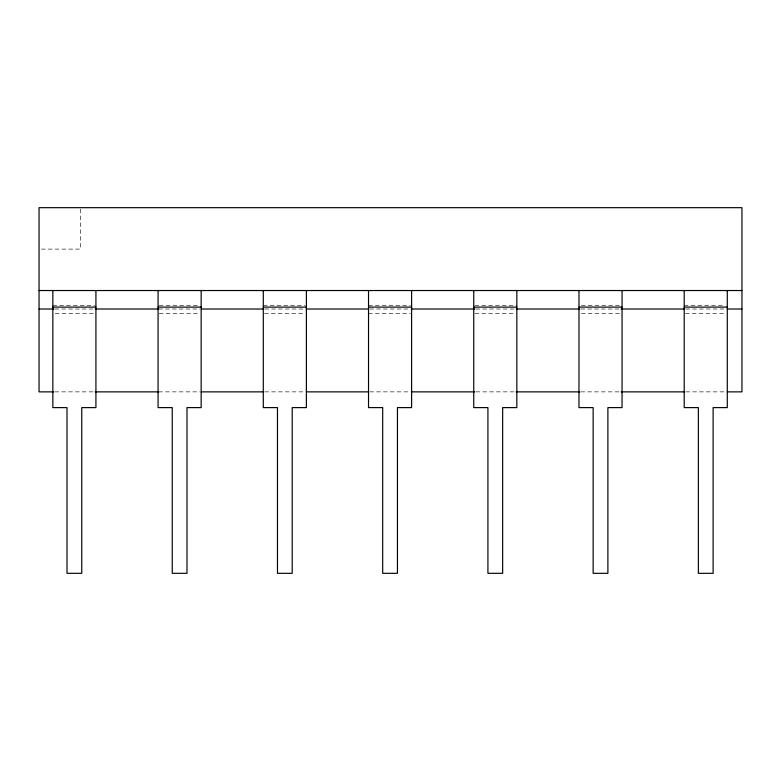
<?xml version="1.0" encoding="UTF-8"?>
<svg xmlns="http://www.w3.org/2000/svg" width="781" height="781" viewBox="0 0 781 781"><rect width="100%" height="100%" fill="white"/><g stroke="black" fill="none" stroke-linecap="round" stroke-linejoin="round"><path stroke-width="0.59" stroke-dasharray="3.9 2.93" d="M41.432 249.11L80.482 249.11L80.482 208.898M52.844 305.283L94.735 305.283M159.265 305.283L199.956 305.283M263.295 305.283L305.186 305.283M368.525 305.283L410.406 305.283M474.946 305.283L516.837 305.283M581.367 305.283L620.866 305.283M684.205 305.283L724.895 305.283M54.914 309.012L95.184 309.012M158.641 309.012L200.131 309.012M264.808 309.012L305.078 309.012M369.755 309.012L410.025 309.012M475.922 309.012L514.972 309.012M580.869 309.012L619.919 309.012M685.816 309.012L724.866 309.012M55.236 313.571L94.735 313.571M159.265 313.571L199.956 313.571M264.495 313.571L305.186 313.571M368.525 313.571L410.406 313.571M474.946 313.571L515.636 313.571M581.367 313.571L620.866 313.571M685.396 313.571L724.895 313.571M54.914 391.867L95.184 391.867M158.641 391.867L200.131 391.867M264.808 391.867L305.078 391.867M369.755 391.867L410.025 391.867M475.922 391.867L514.972 391.867M580.869 391.867L619.919 391.867M685.816 391.867L724.866 391.867"/><path stroke-width="1.17" d="M39.05 290.532L741.95 290.532M52.844 307.109L95.926 307.109M158.074 307.109L201.156 307.109M263.295 307.109L306.386 307.109M368.525 307.109L411.607 307.109M473.745 307.109L516.837 307.109M578.975 307.109L622.057 307.109M684.205 307.109L727.287 307.109M39.05 309.012L53.694 309.012M95.184 309.012L158.641 309.012M201.352 309.012L263.587 309.012M306.298 309.012L368.534 309.012M411.245 309.012L474.702 309.012M516.192 309.012L579.648 309.012M621.139 309.012L684.595 309.012M727.306 309.012L741.95 309.012M53.694 391.867L39.05 391.867L39.05 207.678L741.95 207.678L741.95 391.867L727.306 391.867M95.184 391.867L158.641 391.867M201.352 391.867L263.587 391.867M306.298 391.867L368.534 391.867M411.245 391.867L474.702 391.867M516.192 391.867L579.648 391.867M621.139 391.867L684.595 391.867M727.287 290.532L727.287 407.614L713.121 407.614L713.121 573.322L698.37 573.322L698.37 407.614L684.205 407.614L684.205 290.532M622.057 290.532L622.057 407.614L607.891 407.614L607.891 573.322L593.14 573.322L593.14 407.614L578.975 407.614L578.975 290.532M516.837 290.532L516.837 407.614L502.661 407.614L502.661 573.322L487.92 573.322L487.92 407.614L473.745 407.614L473.745 290.532M411.607 290.532L411.607 407.614L397.441 407.614L397.441 573.322L382.69 573.322L382.69 407.614L368.525 407.614L368.525 290.532M306.386 290.532L306.386 407.614L292.211 407.614L292.211 573.322L277.47 573.322L277.47 407.614L263.295 407.614L263.295 290.532M201.156 290.532L201.156 407.614L186.991 407.614L186.991 573.322L172.24 573.322L172.24 407.614L158.074 407.614L158.074 290.532M95.926 290.532L95.926 407.614L81.761 407.614L81.761 573.322L67.01 573.322L67.01 407.614L52.844 407.614L52.844 290.532"/></g></svg>
